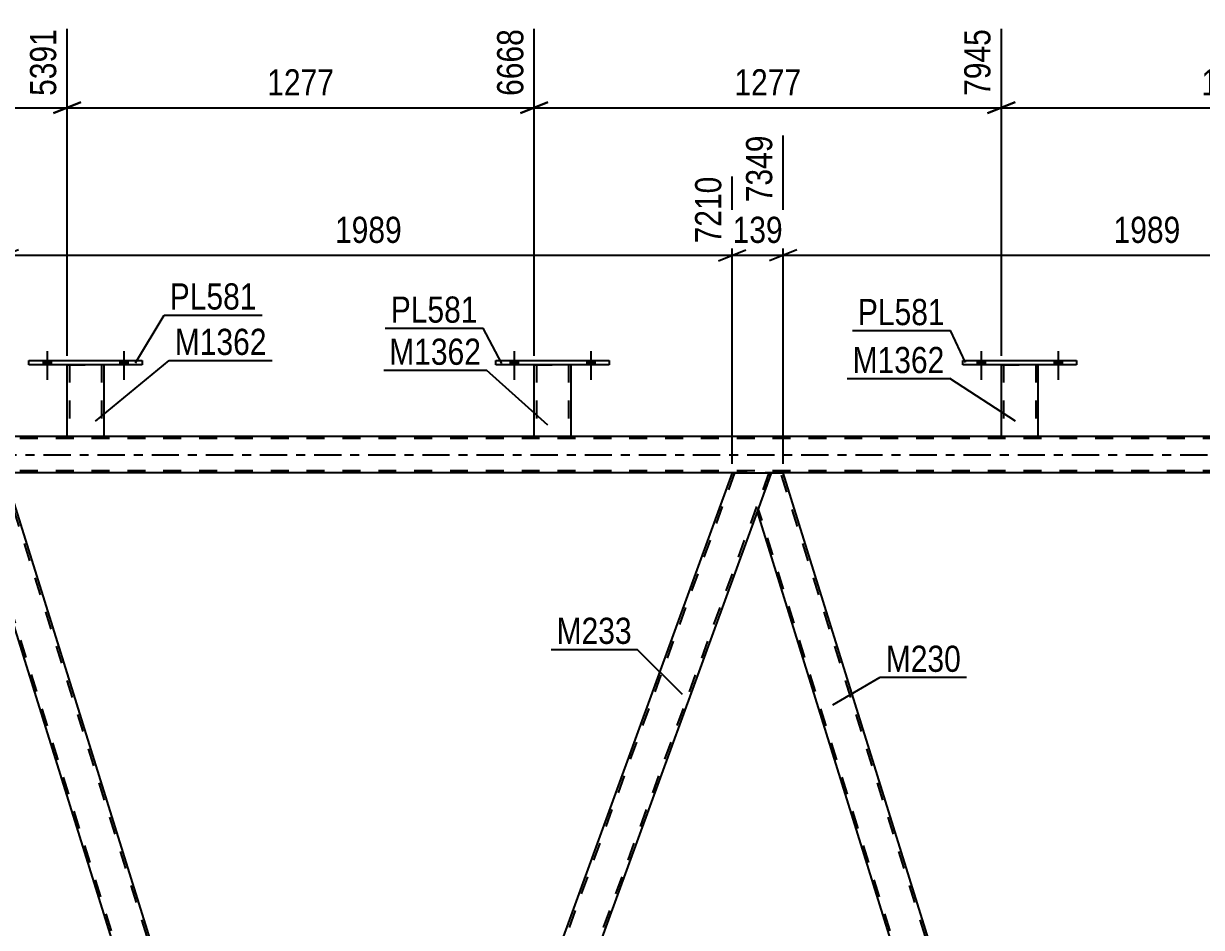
# Model space of a CAD drawing. Header units: millimetres. Extents: x 0 to 841, y 0 to 594.
# Drawn here: x 291.6 to 420.4, y 387.1 to 486.1 of the extents above; entities that cross this region are included whole.
import ezdxf

# ---------------------------------------------------------------- set-up
doc = ezdxf.new("R2010")
doc.units = ezdxf.units.MM
doc.linetypes.add('DXK_LINE_DOT2', pattern=[3.9198, 1.9599, -1.9599])
doc.linetypes.add('DXK_LINE_DOT3', pattern=[5.9187, 2.979, -0.9799, 0.9799, -0.9799])
doc.styles.add('Arial Narrow', font='ARIALN.TTF', dxfattribs={"height": 0.2})

# ---------------------------------------------------------------- blocks, each defined once
blk = doc.blocks.new('Part-247305034-2381 - 2328')
at = {"color": 7, "linetype": 'DXK_LINE_DOT2'}
for p, q in [((736.08, 440.63), (80.69, 440.63)), ((300.35, 440.87), (296.35, 440.87)), ((351.43, 440.87), (347.43, 440.87)), ((402.51, 440.87), (398.51, 440.87)), ((736.08, 437.11), (80.69, 437.11)), ((374.65, 436.87), (369.08, 436.87))]:
    blk.add_line(p, q, dxfattribs=at)
at = {"color": 2, "linetype": 'Continuous'}
for p, q in [((296.35, 440.87), (247.28, 440.87)), ((347.43, 440.87), (300.35, 440.87)), ((398.51, 440.87), (351.43, 440.87)), ((449.61, 440.87), (402.51, 440.87)), ((369.08, 436.87), (289.52, 436.87)), ((454.21, 436.87), (374.65, 436.87))]:
    blk.add_line(p, q, dxfattribs=at)
at = {"color": 7, "linetype": 'DXK_LINE_DOT3'}
blk.add_line((80.69, 438.87), (736.08, 438.87), dxfattribs=at)
blk = doc.blocks.new('Part-247305034-20425 - 2328')
at = {"color": 7, "linetype": 'DXK_LINE_DOT2'}
for p, q in [((347.43, 448.72), (351.43, 448.72)), ((347.43, 448.71), (347.43, 448.72)), ((347.43, 448.72), (347.43, 448.71)), ((347.67, 448.72), (347.67, 440.87)), ((351.19, 448.72), (351.19, 440.87)), ((351.43, 448.72), (351.43, 448.71)), ((351.43, 448.71), (351.43, 448.72)), ((351.17, 440.87), (351.19, 440.87))]:
    blk.add_line(p, q, dxfattribs=at)
at = {"color": 2, "linetype": 'Continuous'}
for p, q in [((347.43, 440.87), (347.43, 448.71)), ((351.43, 448.71), (351.43, 440.87)), ((351.39, 440.87), (347.43, 440.87)), ((351.43, 440.87), (351.39, 440.87))]:
    blk.add_line(p, q, dxfattribs=at)
blk = doc.blocks.new('Part-247305034-20426 - 2328')
at = {"color": 2, "linetype": 'Continuous'}
for p, q in [((343.23, 448.71), (343.23, 449.19)), ((343.23, 449.19), (355.63, 449.19)), ((355.63, 448.71), (343.23, 448.71)), ((355.63, 449.19), (355.63, 448.71))]:
    blk.add_line(p, q, dxfattribs=at)
blk = doc.blocks.new('Part-247305034-2524 - 2328')
at = {"color": 7, "linetype": 'DXK_LINE_DOT2'}
for p, q in [((454.47, 436.87), (410.35, 315.65)), ((458.21, 436.87), (414.09, 315.65)), ((458.47, 436.87), (456.92, 432.62)), ((411.35, 319.12), (410.09, 315.65)), ((414.35, 315.65), (410.09, 315.65))]:
    blk.add_line(p, q, dxfattribs=at)
at = {"color": 2, "linetype": 'Continuous'}
for p, q in [((454.21, 436.87), (411.35, 319.12)), ((454.21, 436.87), (458.47, 436.87)), ((456.92, 432.62), (414.35, 315.65))]:
    blk.add_line(p, q, dxfattribs=at)
blk = doc.blocks.new('Part-247305034-2618 - 2328')
at = {"color": 2, "linetype": 'Continuous'}
for p, q in [((288.2, 436.87), (286.65, 432.62)), ((289.52, 436.87), (288.2, 436.87)), ((325.8, 320.48), (289.52, 436.87)), ((321.61, 320.48), (286.65, 432.62))]:
    blk.add_line(p, q, dxfattribs=at)
at = {"color": 7, "linetype": 'DXK_LINE_DOT2'}
for p, q in [((326.09, 318.75), (289.27, 436.87)), ((323.36, 315.65), (286.79, 432.99)), ((323.11, 315.65), (321.61, 320.48)), ((326.22, 319.12), (325.8, 320.48)), ((324.96, 315.65), (326.22, 319.12)), ((323.11, 315.65), (324.96, 315.65))]:
    blk.add_line(p, q, dxfattribs=at)
blk = doc.blocks.new('Part-247305034-2623 - 2328')
at = {"color": 7, "linetype": 'DXK_LINE_DOT2'}
for p, q in [((369.33, 436.87), (325.21, 315.65)), ((373.08, 436.87), (328.96, 315.65)), ((373.33, 436.87), (371.79, 432.62)), ((326.71, 320.48), (324.96, 315.65)), ((330.97, 320.48), (329.21, 315.65)), ((329.21, 315.65), (324.96, 315.65))]:
    blk.add_line(p, q, dxfattribs=at)
at = {"color": 2, "linetype": 'Continuous'}
for p, q in [((369.08, 436.87), (326.71, 320.48)), ((369.08, 436.87), (373.33, 436.87)), ((371.79, 432.62), (330.97, 320.48))]:
    blk.add_line(p, q, dxfattribs=at)
blk = doc.blocks.new('Part-247305034-2628 - 2328')
at = {"color": 2, "linetype": 'Continuous'}
for p, q in [((373.33, 436.87), (371.79, 432.62)), ((373.33, 436.87), (374.65, 436.87)), ((411.35, 319.12), (374.65, 436.87)), ((371.79, 432.62), (408.25, 315.65)), ((410.09, 315.65), (411.35, 319.12))]:
    blk.add_line(p, q, dxfattribs=at)
at = {"color": 7, "linetype": 'DXK_LINE_DOT2'}
for p, q in [((411.22, 318.75), (374.4, 436.87)), ((408.5, 315.65), (371.92, 432.99)), ((410.09, 315.65), (408.25, 315.65))]:
    blk.add_line(p, q, dxfattribs=at)
blk = doc.blocks.new('Bolt-247305034-20454 - 2328')
at = {"linetype": 'Continuous'}
for points in [[(344.79, 448.71), (345.67, 448.71), (345.67, 449.19), (344.79, 449.19)], [(353.19, 448.71), (354.07, 448.71), (354.07, 449.19), (353.19, 449.19)]]:
    blk.add_hatch(color=1, dxfattribs=at).paths.add_polyline_path(points)
at = {"color": 1, "linetype": 'Continuous'}
for p, q in [((345.23, 450.19), (345.23, 447.07)), ((353.63, 450.19), (353.63, 447.07)), ((344.79, 449.19), (344.79, 448.71)), ((345.67, 449.19), (345.67, 448.71)), ((353.19, 449.19), (353.19, 448.71)), ((354.07, 449.19), (354.07, 448.71))]:
    blk.add_line(p, q, dxfattribs=at)
blk = doc.blocks.new('Bolt-247305034-20456 - 2328')
at = {"linetype": 'Continuous'}
for points in [[(395.87, 448.71), (396.75, 448.71), (396.75, 449.19), (395.87, 449.19)], [(404.27, 448.71), (405.15, 448.71), (405.15, 449.19), (404.27, 449.19)]]:
    blk.add_hatch(color=1, dxfattribs=at).paths.add_polyline_path(points)
at = {"color": 1, "linetype": 'Continuous'}
for p, q in [((396.31, 450.19), (396.31, 447.07)), ((404.71, 450.19), (404.71, 447.07)), ((395.87, 449.19), (395.87, 448.71)), ((396.75, 449.19), (396.75, 448.71)), ((404.27, 449.19), (404.27, 448.71)), ((405.15, 449.19), (405.15, 448.71))]:
    blk.add_line(p, q, dxfattribs=at)
blk = doc.blocks.new('Part-247305034-20423 - 2328')
at = {"color": 7, "linetype": 'DXK_LINE_DOT2'}
for p, q in [((296.35, 448.72), (300.35, 448.72)), ((296.35, 448.71), (296.35, 448.72)), ((296.35, 448.72), (296.35, 448.71)), ((296.59, 448.72), (296.59, 440.87)), ((300.11, 448.72), (300.11, 440.87)), ((300.35, 448.72), (300.35, 448.71)), ((300.35, 448.71), (300.35, 448.72)), ((300.09, 440.87), (300.11, 440.87))]:
    blk.add_line(p, q, dxfattribs=at)
at = {"color": 2, "linetype": 'Continuous'}
for p, q in [((296.35, 440.87), (296.35, 448.71)), ((300.35, 448.71), (300.35, 440.87)), ((300.31, 440.87), (296.35, 440.87)), ((300.35, 440.87), (300.31, 440.87))]:
    blk.add_line(p, q, dxfattribs=at)
blk = doc.blocks.new('Part-247305034-20424 - 2328')
at = {"color": 2, "linetype": 'Continuous'}
for p, q in [((292.15, 448.71), (292.15, 449.19)), ((292.15, 449.19), (304.55, 449.19)), ((304.55, 448.71), (292.15, 448.71)), ((304.55, 449.19), (304.55, 448.71))]:
    blk.add_line(p, q, dxfattribs=at)
blk = doc.blocks.new('Part-247305034-20427 - 2328')
at = {"color": 7, "linetype": 'DXK_LINE_DOT2'}
for p, q in [((398.51, 448.72), (402.51, 448.72)), ((398.51, 448.71), (398.51, 448.72)), ((398.51, 448.72), (398.51, 448.71)), ((398.75, 448.72), (398.75, 440.87)), ((402.27, 448.72), (402.27, 440.87)), ((402.51, 448.72), (402.51, 448.71)), ((402.51, 448.71), (402.51, 448.72)), ((402.25, 440.87), (402.27, 440.87))]:
    blk.add_line(p, q, dxfattribs=at)
at = {"color": 2, "linetype": 'Continuous'}
for p, q in [((398.51, 440.87), (398.51, 448.71)), ((402.51, 448.71), (402.51, 440.87)), ((402.47, 440.87), (398.51, 440.87)), ((402.51, 440.87), (402.47, 440.87))]:
    blk.add_line(p, q, dxfattribs=at)
blk = doc.blocks.new('Part-247305034-20428 - 2328')
at = {"color": 2, "linetype": 'Continuous'}
for p, q in [((394.31, 448.71), (394.31, 449.19)), ((394.31, 449.19), (406.71, 449.19)), ((406.71, 448.71), (394.31, 448.71)), ((406.71, 449.19), (406.71, 448.71))]:
    blk.add_line(p, q, dxfattribs=at)
blk = doc.blocks.new('Bolt-247305034-20451 - 2328')
at = {"linetype": 'Continuous'}
for points in [[(293.71, 448.71), (294.59, 448.71), (294.59, 449.19), (293.71, 449.19)], [(302.11, 448.71), (302.99, 448.71), (302.99, 449.19), (302.11, 449.19)]]:
    blk.add_hatch(color=1, dxfattribs=at).paths.add_polyline_path(points)
at = {"color": 1, "linetype": 'Continuous'}
for p, q in [((294.15, 450.19), (294.15, 447.07)), ((302.55, 450.19), (302.55, 447.07)), ((293.71, 449.19), (293.71, 448.71)), ((294.59, 449.19), (294.59, 448.71)), ((302.11, 449.19), (302.11, 448.71)), ((302.99, 449.19), (302.99, 448.71))]:
    blk.add_line(p, q, dxfattribs=at)
blk = doc.blocks.new('Bolt-247305034-20452 - 2328')
at = {"linetype": 'Continuous'}
for points in [[(293.71, 448.71), (294.59, 448.71), (294.59, 449.19), (293.71, 449.19)], [(302.11, 448.71), (302.99, 448.71), (302.99, 449.19), (302.11, 449.19)]]:
    blk.add_hatch(color=1, dxfattribs=at).paths.add_polyline_path(points)
at = {"color": 1, "linetype": 'Continuous'}
for p, q in [((294.15, 450.19), (294.15, 447.07)), ((302.55, 450.19), (302.55, 447.07)), ((293.71, 449.19), (293.71, 448.71)), ((294.59, 449.19), (294.59, 448.71)), ((302.11, 449.19), (302.11, 448.71)), ((302.99, 449.19), (302.99, 448.71))]:
    blk.add_line(p, q, dxfattribs=at)
blk = doc.blocks.new('Bolt-247305034-20453 - 2328')
at = {"linetype": 'Continuous'}
for points in [[(344.79, 448.71), (345.67, 448.71), (345.67, 449.19), (344.79, 449.19)], [(353.19, 448.71), (354.07, 448.71), (354.07, 449.19), (353.19, 449.19)]]:
    blk.add_hatch(color=1, dxfattribs=at).paths.add_polyline_path(points)
at = {"color": 1, "linetype": 'Continuous'}
for p, q in [((345.23, 450.19), (345.23, 447.07)), ((353.63, 450.19), (353.63, 447.07)), ((344.79, 449.19), (344.79, 448.71)), ((345.67, 449.19), (345.67, 448.71)), ((353.19, 449.19), (353.19, 448.71)), ((354.07, 449.19), (354.07, 448.71))]:
    blk.add_line(p, q, dxfattribs=at)
blk = doc.blocks.new('Bolt-247305034-20455 - 2328')
at = {"linetype": 'Continuous'}
for points in [[(395.87, 448.71), (396.75, 448.71), (396.75, 449.19), (395.87, 449.19)], [(404.27, 448.71), (405.15, 448.71), (405.15, 449.19), (404.27, 449.19)]]:
    blk.add_hatch(color=1, dxfattribs=at).paths.add_polyline_path(points)
at = {"color": 1, "linetype": 'Continuous'}
for p, q in [((396.31, 450.19), (396.31, 447.07)), ((404.71, 450.19), (404.71, 447.07)), ((395.87, 449.19), (395.87, 448.71)), ((396.75, 449.19), (396.75, 448.71)), ((404.27, 449.19), (404.27, 448.71)), ((405.15, 449.19), (405.15, 448.71))]:
    blk.add_line(p, q, dxfattribs=at)
blk = doc.blocks.new('StraightDimension-247305034-35762 - 2328')
at = {"color": 7, "linetype": 'Continuous'}
for p, q in [((347.43, 449.71), (347.43, 485.46)), ((398.51, 449.71), (398.51, 485.46)), ((348.93, 477.44), (345.93, 476.24)), ((347.43, 476.84), (398.51, 476.84)), ((397.01, 476.24), (400.01, 477.44))]:
    blk.add_line(p, q, dxfattribs=at)
at = {"color": 0}
blk.add_wipeout([(377.22, 477.59), (377.22, 481.79), (368.71, 481.79), (368.71, 477.59)], dxfattribs=at)
at = {"color": 3, "style": 'Arial Narrow'}
blk.add_text('1277', height=2.863, dxfattribs=at).set_placement((369.31, 478.19))
at = {"color": 0, "linetype": 'Continuous'}
blk.add_wipeout([(397.91, 486.06), (393.71, 486.06), (393.71, 477.54), (397.91, 477.54)], dxfattribs=at)
at = {"color": 3, "linetype": 'Continuous', "style": 'Arial Narrow'}
blk.add_text('7945', height=2.863, rotation=90.0002, dxfattribs=at).set_placement((397.31, 478.14))
blk = doc.blocks.new('StraightDimension-247305034-35390 - 2328')
at = {"color": 7, "linetype": 'Continuous'}
for p, q in [((289.52, 437.87), (289.52, 473.81)), ((369.08, 437.87), (369.08, 469.31)), ((291.02, 461.3), (288.02, 460.1)), ((367.58, 460.1), (370.58, 461.3)), ((289.52, 460.7), (369.08, 460.7))]:
    blk.add_line(p, q, dxfattribs=at)
at = {"color": 0}
blk.add_wipeout([(333.55, 461.45), (333.55, 465.65), (325.04, 465.65), (325.04, 461.45)], dxfattribs=at)
at = {"color": 3, "style": 'Arial Narrow'}
blk.add_text('1989', height=2.863, dxfattribs=at).set_placement((325.64, 462.05))
at = {"color": 0, "linetype": 'Continuous'}
blk.add_wipeout([(368.48, 469.91), (364.28, 469.91), (364.28, 461.4), (368.48, 461.4)], dxfattribs=at)
at = {"color": 3, "linetype": 'Continuous', "style": 'Arial Narrow'}
blk.add_text('7210', height=2.863, rotation=90.0002, dxfattribs=at).set_placement((367.88, 462))
blk = doc.blocks.new('StraightDimension-247305034-35764 - 2328')
at = {"color": 7, "linetype": 'Continuous'}
for p, q in [((245.27, 449.71), (245.27, 485.46)), ((296.35, 449.71), (296.35, 485.46)), ((246.77, 477.44), (243.77, 476.24)), ((245.27, 476.84), (296.35, 476.84)), ((294.85, 476.24), (297.85, 477.44))]:
    blk.add_line(p, q, dxfattribs=at)
at = {"color": 0}
blk.add_wipeout([(275.06, 477.59), (275.06, 481.79), (266.55, 481.79), (266.55, 477.59)], dxfattribs=at)
at = {"color": 3, "style": 'Arial Narrow'}
blk.add_text('1277', height=2.863, dxfattribs=at).set_placement((267.15, 478.19))
at = {"color": 0, "linetype": 'Continuous'}
blk.add_wipeout([(295.75, 486.06), (291.55, 486.06), (291.55, 477.54), (295.75, 477.54)], dxfattribs=at)
at = {"color": 3, "linetype": 'Continuous', "style": 'Arial Narrow'}
blk.add_text('5391', height=2.863, rotation=90.0002, dxfattribs=at).set_placement((295.15, 478.14))
blk = doc.blocks.new('StraightDimension-247305034-35388 - 2328')
at = {"color": 7, "linetype": 'Continuous'}
for p, q in [((374.65, 437.87), (374.65, 473.81)), ((454.21, 437.87), (454.21, 469.31)), ((376.15, 461.3), (373.15, 460.1)), ((452.71, 460.1), (455.71, 461.3)), ((374.65, 460.7), (454.21, 460.7))]:
    blk.add_line(p, q, dxfattribs=at)
at = {"color": 0}
blk.add_wipeout([(418.69, 461.45), (418.69, 465.65), (410.18, 465.65), (410.18, 461.45)], dxfattribs=at)
at = {"color": 3, "style": 'Arial Narrow'}
blk.add_text('1989', height=2.863, dxfattribs=at).set_placement((410.78, 462.05))
at = {"color": 0, "linetype": 'Continuous'}
blk.add_wipeout([(453.61, 469.91), (449.41, 469.91), (449.41, 461.4), (453.61, 461.4)], dxfattribs=at)
at = {"color": 3, "linetype": 'Continuous', "style": 'Arial Narrow'}
blk.add_text('9338', height=2.863, rotation=90.0002, dxfattribs=at).set_placement((453.01, 462))
blk = doc.blocks.new('StraightDimension-247305034-35389 - 2328')
at = {"color": 7, "linetype": 'Continuous'}
for p, q in [((374.65, 437.87), (374.65, 473.81)), ((369.08, 437.87), (369.08, 469.31)), ((367.58, 460.1), (370.58, 461.3)), ((376.15, 461.3), (373.15, 460.1)), ((369.08, 460.7), (374.65, 460.7))]:
    blk.add_line(p, q, dxfattribs=at)
at = {"color": 0}
blk.add_wipeout([(375.21, 461.45), (375.21, 465.65), (368.52, 465.65), (368.52, 461.45)], dxfattribs=at)
at = {"color": 3, "style": 'Arial Narrow'}
blk.add_text('139', height=2.863, dxfattribs=at).set_placement((369.12, 462.05))
at = {"color": 0, "linetype": 'Continuous'}
blk.add_wipeout([(374.05, 474.41), (369.85, 474.41), (369.85, 465.9), (374.05, 465.9)], dxfattribs=at)
at = {"color": 3, "linetype": 'Continuous', "style": 'Arial Narrow'}
blk.add_text('7349', height=2.863, rotation=90.0002, dxfattribs=at).set_placement((373.45, 466.5))
blk = doc.blocks.new('StraightDimension-247305034-35761 - 2328')
at = {"color": 7, "linetype": 'Continuous'}
for p, q in [((398.51, 449.71), (398.51, 485.46)), ((449.59, 449.71), (449.59, 485.46)), ((400.01, 477.44), (397.01, 476.24)), ((398.51, 476.84), (449.59, 476.84)), ((448.09, 476.24), (451.09, 477.44))]:
    blk.add_line(p, q, dxfattribs=at)
at = {"color": 0}
blk.add_wipeout([(428.3, 477.59), (428.3, 481.79), (419.79, 481.79), (419.79, 477.59)], dxfattribs=at)
at = {"color": 3, "style": 'Arial Narrow'}
blk.add_text('1277', height=2.863, dxfattribs=at).set_placement((420.39, 478.19))
at = {"color": 0, "linetype": 'Continuous'}
blk.add_wipeout([(448.99, 486.06), (444.79, 486.06), (444.79, 477.54), (448.99, 477.54)], dxfattribs=at)
at = {"color": 3, "linetype": 'Continuous', "style": 'Arial Narrow'}
blk.add_text('9222', height=2.863, rotation=90.0002, dxfattribs=at).set_placement((448.39, 478.14))
blk = doc.blocks.new('StraightDimension-247305034-35763 - 2328')
at = {"color": 7, "linetype": 'Continuous'}
for p, q in [((296.35, 449.71), (296.35, 485.46)), ((347.43, 449.71), (347.43, 485.46)), ((297.85, 477.44), (294.85, 476.24)), ((296.35, 476.84), (347.43, 476.84)), ((345.93, 476.24), (348.93, 477.44))]:
    blk.add_line(p, q, dxfattribs=at)
at = {"color": 0}
blk.add_wipeout([(326.14, 477.59), (326.14, 481.79), (317.63, 481.79), (317.63, 477.59)], dxfattribs=at)
at = {"color": 3, "style": 'Arial Narrow'}
blk.add_text('1277', height=2.863, dxfattribs=at).set_placement((318.23, 478.19))
at = {"color": 0, "linetype": 'Continuous'}
blk.add_wipeout([(346.83, 486.06), (342.63, 486.06), (342.63, 477.54), (346.83, 477.54)], dxfattribs=at)
at = {"color": 3, "linetype": 'Continuous', "style": 'Arial Narrow'}
blk.add_text('6668', height=2.863, rotation=90.0002, dxfattribs=at).set_placement((346.23, 478.14))
blk = doc.blocks.new('Mark-247305034-36113 - 2328')
at = {"color": 0}
blk.add_wipeout([(341.62, 448.71), (341.62, 451.71), (331.57, 451.71), (331.57, 448.71)], dxfattribs=at)
blk.add_wipeout([(341.62, 448.71), (341.62, 451.71), (331.57, 451.71), (331.57, 448.71)], dxfattribs=at)
at = {"color": 30, "linetype": 'Continuous'}
for p in [(330.97, 448.11), (348.9, 442.11)]:
    blk.add_line(p, (342.22, 448.11), dxfattribs=at)
at = {"color": 3, "style": 'Arial Narrow'}
blk.add_text('M1362', height=2.863, dxfattribs=at).set_placement((331.57, 448.71))
blk = doc.blocks.new('Mark-247305034-36107 - 2328')
at = {"color": 0}
blk.add_wipeout([(318.17, 449.79), (318.17, 452.79), (308.12, 452.79), (308.12, 449.79)], dxfattribs=at)
blk.add_wipeout([(318.17, 449.79), (318.17, 452.79), (308.12, 452.79), (308.12, 449.79)], dxfattribs=at)
at = {"color": 30, "linetype": 'Continuous'}
for p, q in [((299.45, 442.53), (307.52, 449.19)), ((307.52, 449.19), (318.77, 449.19))]:
    blk.add_line(p, q, dxfattribs=at)
at = {"color": 3, "style": 'Arial Narrow'}
blk.add_text('M1362', height=2.863, dxfattribs=at).set_placement((308.12, 449.79))
blk = doc.blocks.new('Mark-247305034-36119 - 2328')
at = {"color": 0}
blk.add_wipeout([(392.29, 447.8), (392.29, 450.8), (382.24, 450.8), (382.24, 447.8)], dxfattribs=at)
blk.add_wipeout([(392.29, 447.8), (392.29, 450.8), (382.24, 450.8), (382.24, 447.8)], dxfattribs=at)
at = {"color": 30, "linetype": 'Continuous'}
for p in [(381.64, 447.2), (400.06, 442.54)]:
    blk.add_line(p, (392.89, 447.2), dxfattribs=at)
at = {"color": 3, "style": 'Arial Narrow'}
blk.add_text('M1362', height=2.863, dxfattribs=at).set_placement((382.24, 447.8))
blk = doc.blocks.new('Mark-247305034-35354 - 2328')
at = {"color": 0}
blk.add_wipeout([(358.1, 418.17), (358.1, 421.17), (349.87, 421.17), (349.87, 418.17)], dxfattribs=at)
blk.add_wipeout([(358.1, 418.17), (358.1, 421.17), (349.87, 421.17), (349.87, 418.17)], dxfattribs=at)
at = {"color": 30, "linetype": 'Continuous'}
for p in [(349.27, 417.57), (363.65, 412.62)]:
    blk.add_line(p, (358.7, 417.57), dxfattribs=at)
at = {"color": 3, "style": 'Arial Narrow'}
blk.add_text('M233', height=2.863, dxfattribs=at).set_placement((349.87, 418.17))
blk = doc.blocks.new('Mark-247305034-35357 - 2328')
at = {"color": 0}
blk.add_wipeout([(394.09, 415.11), (394.09, 418.11), (385.87, 418.11), (385.87, 415.11)], dxfattribs=at)
blk.add_wipeout([(394.09, 415.11), (394.09, 418.11), (385.87, 418.11), (385.87, 415.11)], dxfattribs=at)
at = {"color": 30, "linetype": 'Continuous'}
for p, q in [((380.07, 411.51), (385.27, 414.51)), ((385.27, 414.51), (394.69, 414.51))]:
    blk.add_line(p, q, dxfattribs=at)
at = {"color": 3, "style": 'Arial Narrow'}
blk.add_text('M230', height=2.863, dxfattribs=at).set_placement((385.87, 415.11))
blk = doc.blocks.new('Mark-247305034-36110 - 2328')
at = {"color": 0}
blk.add_wipeout([(317.08, 454.76), (317.08, 457.76), (307.57, 457.76), (307.57, 454.76)], dxfattribs=at)
blk.add_wipeout([(317.08, 454.76), (317.08, 457.76), (307.57, 457.76), (307.57, 454.76)], dxfattribs=at)
at = {"color": 30, "linetype": 'Continuous'}
for p, q in [((303.83, 448.92), (306.97, 454.16)), ((306.97, 454.16), (317.68, 454.16))]:
    blk.add_line(p, q, dxfattribs=at)
at = {"color": 3, "style": 'Arial Narrow'}
blk.add_text('PL581', height=2.863, dxfattribs=at).set_placement((307.57, 454.76))
blk = doc.blocks.new('Mark-247305034-36116 - 2328')
at = {"color": 0}
blk.add_wipeout([(341.24, 453.32), (341.24, 456.32), (331.74, 456.32), (331.74, 453.32)], dxfattribs=at)
blk.add_wipeout([(341.24, 453.32), (341.24, 456.32), (331.74, 456.32), (331.74, 453.32)], dxfattribs=at)
at = {"color": 30, "linetype": 'Continuous'}
for p in [(331.14, 452.72), (343.89, 448.86)]:
    blk.add_line(p, (341.84, 452.72), dxfattribs=at)
at = {"color": 3, "style": 'Arial Narrow'}
blk.add_text('PL581', height=2.863, dxfattribs=at).set_placement((331.74, 453.32))
blk = doc.blocks.new('Mark-247305034-36122 - 2328')
at = {"color": 0}
blk.add_wipeout([(392.33, 453.05), (392.33, 456.05), (382.82, 456.05), (382.82, 453.05)], dxfattribs=at)
blk.add_wipeout([(392.33, 453.05), (392.33, 456.05), (382.82, 456.05), (382.82, 453.05)], dxfattribs=at)
at = {"color": 30, "linetype": 'Continuous'}
for p in [(382.22, 452.45), (394.57, 448.97)]:
    blk.add_line(p, (392.93, 452.45), dxfattribs=at)
at = {"color": 3, "style": 'Arial Narrow'}
blk.add_text('PL581', height=2.863, dxfattribs=at).set_placement((382.82, 453.05))

msp = doc.modelspace()

# ---------------------------------------------------------------- block references
for name in ['Bolt-247305034-20451 - 2328', 'Bolt-247305034-20452 - 2328', 'Bolt-247305034-20454 - 2328', 'Bolt-247305034-20453 - 2328', 'Bolt-247305034-20456 - 2328', 'Bolt-247305034-20455 - 2328', 'Part-247305034-20424 - 2328', 'Part-247305034-20423 - 2328', 'Part-247305034-20426 - 2328', 'Part-247305034-20425 - 2328', 'Part-247305034-20428 - 2328', 'Part-247305034-20427 - 2328', 'Part-247305034-2381 - 2328', 'Part-247305034-2618 - 2328', 'Part-247305034-2623 - 2328', 'Part-247305034-2628 - 2328', 'Part-247305034-2524 - 2328']:
    msp.add_blockref(name, (0, 0))

# ---------------------------------------------------------------- next in the draw order: block references
for name in ['StraightDimension-247305034-35762 - 2328', 'Mark-247305034-35354 - 2328', 'Mark-247305034-35357 - 2328']:
    msp.add_blockref(name, (0, 0))

# ---------------------------------------------------------------- next in the draw order: block references
for name in ['StraightDimension-247305034-35390 - 2328', 'StraightDimension-247305034-35388 - 2328']:
    msp.add_blockref(name, (0, 0))

# ---------------------------------------------------------------- next in the draw order: block references
for name in ['StraightDimension-247305034-35764 - 2328', 'StraightDimension-247305034-35761 - 2328', 'StraightDimension-247305034-35389 - 2328']:
    msp.add_blockref(name, (0, 0))

# ---------------------------------------------------------------- next in the draw order: block references
for name in ['StraightDimension-247305034-35763 - 2328', 'Mark-247305034-36119 - 2328']:
    msp.add_blockref(name, (0, 0))

# ---------------------------------------------------------------- next in the draw order: block references
for name in ['Mark-247305034-36122 - 2328', 'Mark-247305034-36107 - 2328', 'Mark-247305034-36113 - 2328']:
    msp.add_blockref(name, (0, 0))

# ---------------------------------------------------------------- next in the draw order: block references
for name in ['Mark-247305034-36110 - 2328', 'Mark-247305034-36116 - 2328']:
    msp.add_blockref(name, (0, 0))

doc.saveas('drawing.dxf')
